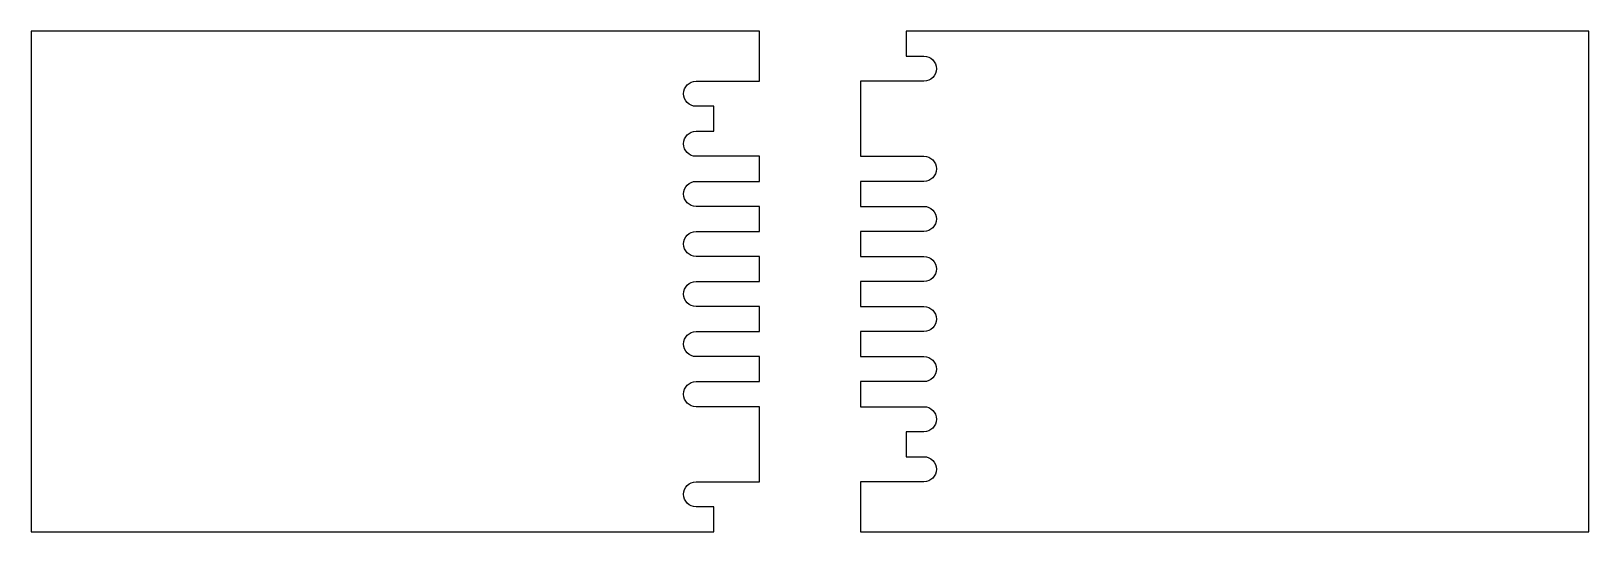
# Model space of a CAD drawing. Extents: x -59 to 454, y -166 to -1.
import ezdxf

# ---------------------------------------------------------------- set-up
doc = ezdxf.new("R2010")
doc.units = 0
doc.layers.add('1', color=7, linetype='CONTINUOUS')

msp = doc.modelspace()

# ---------------------------------------------------------------- linework, layer by layer
at = {"layer": '1', "color": 7, "linetype": 'CONTINUOUS'}
for points in [[(-58.8935, -166.26254), (166.1065, -166.26254), (166.1065, -166.26254), (166.1065, -158.01254), (166.1065, -158.01254), (160.2315, -158.01254), (160.2315, -158.01254, -1), (160.2315, -149.76254), (160.2315, -149.76254), (181.1065, -149.76254), (181.1065, -149.76254), (181.1065, -125.01254), (181.1065, -125.01254), (160.2315, -125.01254), (160.2315, -125.01254, -1), (160.2315, -116.76254), (160.2315, -116.76254), (181.1065, -116.76254), (181.1065, -116.76254), (181.1065, -108.51254), (181.1065, -108.51254), (160.2315, -108.51254), (160.2315, -108.51254, -1), (160.2315, -100.26254), (160.2315, -100.26254), (181.1065, -100.26254), (181.1065, -100.26254), (181.1065, -92.01254), (181.1065, -92.01254), (160.2315, -92.01254), (160.2315, -92.01254, -1), (160.2315, -83.76254), (160.2315, -83.76254), (181.1065, -83.76254), (181.1065, -83.76254), (181.1065, -75.51254), (181.1065, -75.51254), (160.2315, -75.51254), (160.2315, -75.51254, -1), (160.2315, -67.26254), (160.2315, -67.26254), (181.1065, -67.26254), (181.1065, -67.26254), (181.1065, -59.01254), (181.1065, -59.01254), (160.2315, -59.01254), (160.2315, -59.01254, -1), (160.2315, -50.76254), (160.2315, -50.76254), (181.1065, -50.76254), (181.1065, -50.76254), (181.1065, -42.51254), (181.1065, -42.51254), (160.2315, -42.51254), (160.2315, -42.51254, -1), (160.2315, -34.26254), (160.2315, -34.26254), (166.1065, -34.26254), (166.1065, -34.26254), (166.1065, -26.01254), (166.1065, -26.01254), (160.2315, -26.01254), (160.2315, -26.01254, -1), (160.2315, -17.76254), (160.2315, -17.76254), (181.1065, -17.76254), (181.1065, -17.76254), (181.1065, -1.26254), (181.1065, -1.26254), (-58.8935, -1.26254), (-58.8935, -1.26254)], [(454.43927, -1.26467), (229.43927, -1.26467), (229.43927, -1.26467), (229.43927, -9.51467), (229.43927, -9.51467), (235.31427, -9.51467), (235.31427, -9.51467, -1), (235.31427, -17.76467), (235.31427, -17.76467), (214.43927, -17.76467), (214.43927, -17.76467), (214.43927, -42.51467), (214.43927, -42.51467), (235.31427, -42.51467), (235.31427, -42.51467, -1), (235.31427, -50.76467), (235.31427, -50.76467), (214.43927, -50.76467), (214.43927, -50.76467), (214.43927, -59.01467), (214.43927, -59.01467), (235.31427, -59.01467), (235.31427, -59.01467, -1), (235.31427, -67.26467), (235.31427, -67.26467), (214.43927, -67.26467), (214.43927, -67.26467), (214.43927, -75.51467), (214.43927, -75.51467), (235.31427, -75.51467), (235.31427, -75.51467, -1), (235.31427, -83.76467), (235.31427, -83.76467), (214.43927, -83.76467), (214.43927, -83.76467), (214.43927, -92.01467), (214.43927, -92.01467), (235.31427, -92.01467), (235.31427, -92.01467, -1), (235.31427, -100.26467), (235.31427, -100.26467), (214.43927, -100.26467), (214.43927, -100.26467), (214.43927, -108.51467), (214.43927, -108.51467), (235.31427, -108.51467), (235.31427, -108.51467, -1), (235.31427, -116.76467), (235.31427, -116.76467), (214.43927, -116.76467), (214.43927, -116.76467), (214.43927, -125.01467), (214.43927, -125.01467), (235.31427, -125.01467), (235.31427, -125.01467, -1), (235.31427, -133.26467), (235.31427, -133.26467), (229.43927, -133.26467), (229.43927, -133.26467), (229.43927, -141.51467), (229.43927, -141.51467), (235.31427, -141.51467), (235.31427, -141.51467, -1), (235.31427, -149.76467), (235.31427, -149.76467), (214.43927, -149.76467), (214.43927, -149.76467), (214.43927, -166.26467), (214.43927, -166.26467), (454.43927, -166.26467), (454.43927, -166.26467)]]:
    msp.add_lwpolyline(points, format="xyb", close=True, dxfattribs=at)

doc.saveas('drawing.dxf')
